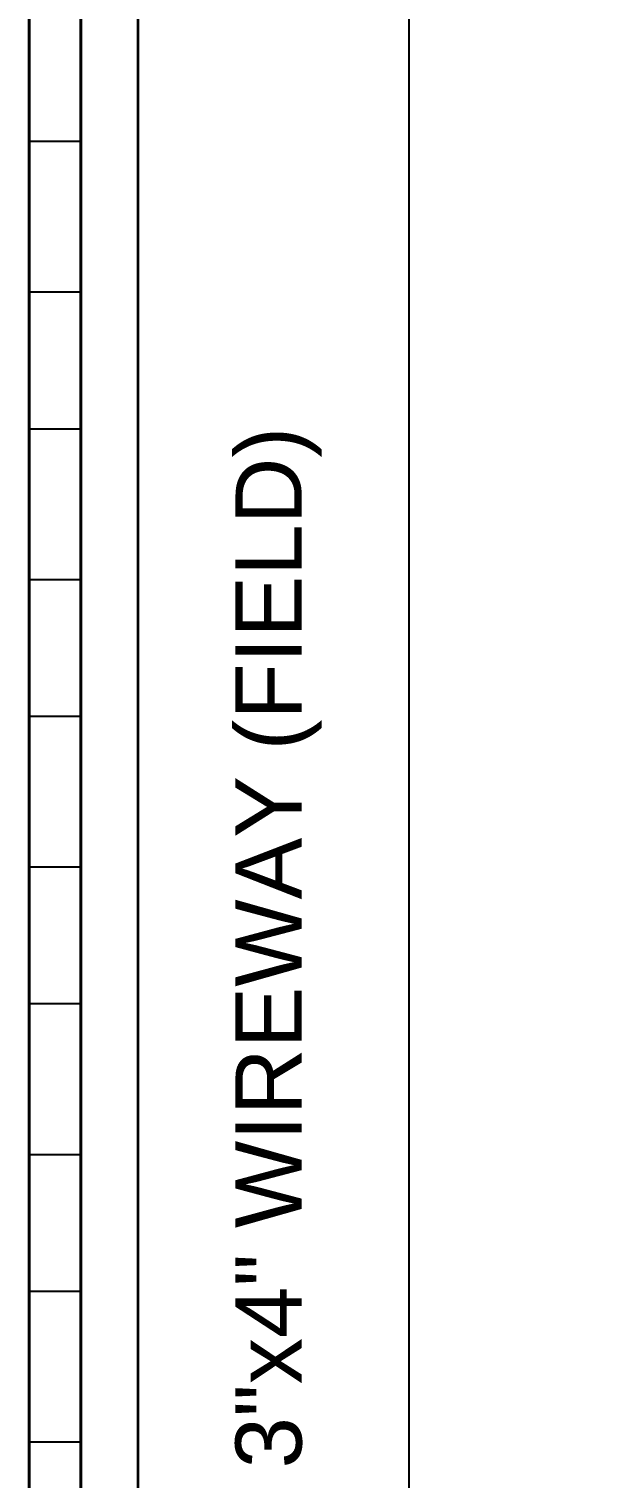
# Paper-space layout '2 DOOR PANEL LAYOUT - A1 Sheet' of a CAD drawing. Extents: x 50 to 825, y 22 to 486.
# Drawn here: x 399.6 to 421.7, y 318.4 to 373.1 of the extents above; entities that cross this region are included whole.
import ezdxf

# ---------------------------------------------------------------- set-up
doc = ezdxf.new("R2010")
doc.units = 0
for name, color, linetype, lineweight in [('N-ANNO-TEXT', 2, 'Continuous', 18), ('N-EQPM', 3, 'Continuous', 25), ('N-PANL', 4, 'Continuous', 35)]:
    doc.layers.add(name, color=color, linetype=linetype, lineweight=lineweight)
doc.styles.add('_CGS_2-5_NOTES', font='arial.ttf', dxfattribs={"height": 2.5})

psp = doc.layouts.new('2 DOOR PANEL LAYOUT - A1 Sheet')

# ---------------------------------------------------------------- linework, layer by layer
at = {"layer": 'N-EQPM'}
psp.add_line((413.936, 408.591), (413.936, 252.35), dxfattribs=at)
for points in [[(401.541, 368.897), (399.589, 368.897)], [(401.541, 363.204), (399.589, 363.204)], [(401.541, 358.039), (399.589, 358.039)], [(401.541, 352.346), (399.589, 352.346)], [(401.541, 347.181), (399.589, 347.181)], [(401.541, 341.488), (399.589, 341.488)], [(401.541, 336.323), (399.589, 336.323)], [(401.541, 330.63), (399.589, 330.63)], [(401.541, 325.465), (399.589, 325.465)], [(401.541, 319.772), (399.589, 319.772)]]:
    psp.add_lwpolyline(points, dxfattribs=at)
at = {"layer": 'N-PANL'}
for p, q in [((399.589, 467.014), (399.589, 228.984)), ((399.589, 258.917), (399.589, 453.235)), ((401.541, 252.35), (401.541, 453.235)), ((401.541, 453.235), (401.541, 252.35)), ((403.716, 252.35), (403.716, 451.061))]:
    psp.add_line(p, q, dxfattribs=at)
psp.add_lwpolyline([(403.716, 451.061), (633.467, 451.061), (633.467, 252.35), (403.716, 252.35)], close=True, dxfattribs=at)

# ---------------------------------------------------------------- texts
at = {"layer": 'N-ANNO-TEXT', "insert": (409.013, 338.45), "char_height": 2.5, "width": 38.59036, "attachment_point": 5, "rotation": 90, "style": '_CGS_2-5_NOTES'}
psp.add_mtext('3"x4" WIREWAY (FIELD)', dxfattribs=at)

doc.saveas('drawing.dxf')
